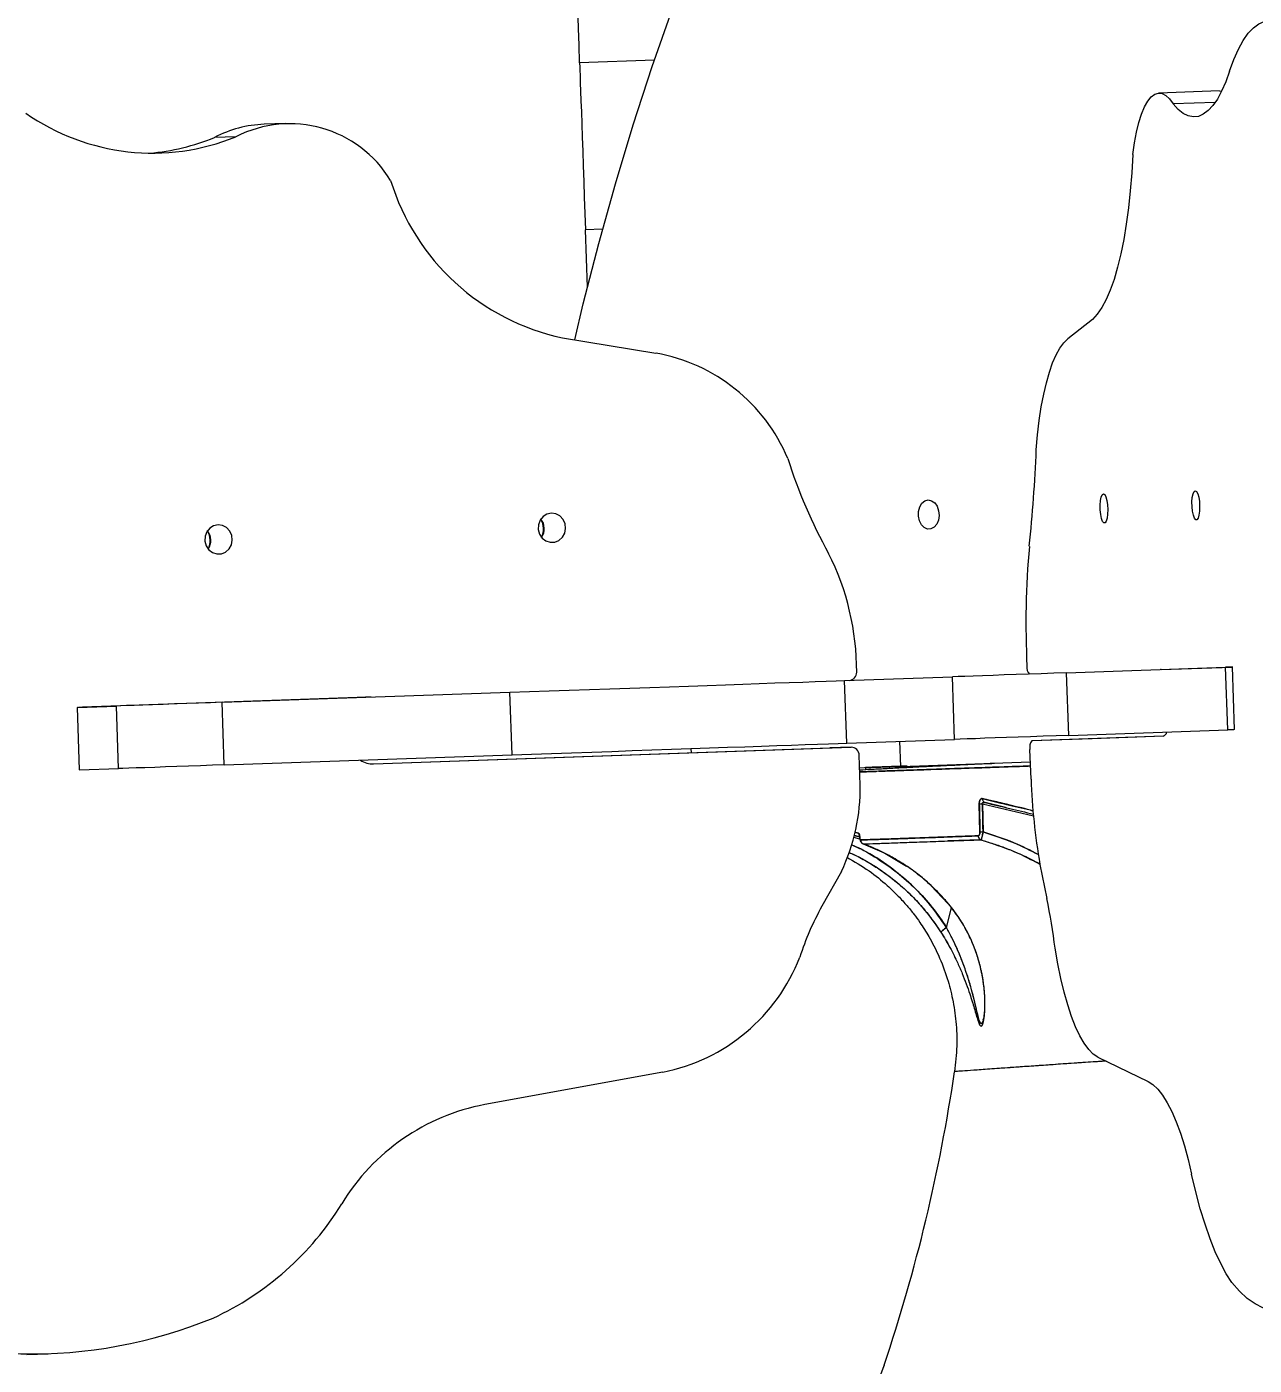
# Model space of a CAD drawing. Header units: millimetres. Extents: x -5713 to 5719, y -6024 to 5481.
# Drawn here: x 1349.4 to 1643.3, y 1299.8 to 1620.3 of the extents above; entities that cross this region are included whole.
import ezdxf

# ---------------------------------------------------------------- set-up
doc = ezdxf.new("R2010")
doc.units = ezdxf.units.MM
for name, color, linetype in [('DIKOM_ОБЪЕКТ', 7, 'Continuous'), ('DIKOM_РАЗМЕР_ЗОНА', 7, 'Continuous'), ('DIKOM_РАЗМЕР_ОБЪЕКТА', 7, 'Continuous')]:
    doc.layers.add(name, color=color, linetype=linetype)
doc.styles.add('style1', font='arial.ttf', dxfattribs={"width": 0.8})
doc.dimstyles.new('1-50', dxfattribs={"dimtxt": 300, "dimasz": 200, "dimexe": 100, "dimexo": 0, "dimgap": 100, "dimtad": 1, "dimdec": 0, "dimtxsty": 'style1', "dimcen": 0, "dimclrd": 7, "dimclre": 7, "dimadec": 1, "dimazin": 2, "dimtfac": 1, "dimtdec": 0, "dimtmove": 1, "dimatfit": 3, "dimfxl": 0, "dimlwd": 25, "dimlwe": 18, "dimarcsym": 0})

# ---------------------------------------------------------------- blocks, each defined once
blk = doc.blocks.new('*D16')
at = {"layer": 'Defpoints', "color": 0, "transparency": 16777216}
for p in [(2713.82, 2377.67), (-3598.04, -60.3), (-3598.04, -5183.86)]:
    blk.add_point(p, dxfattribs=at)
at = {"layer": 'DIKOM_РАЗМЕР_ОБЪЕКТА', "color": 7, "lineweight": 18, "transparency": 16777216}
for p, q in [((2713.82, 2377.67), (2713.82, -5283.86)), ((-3598.04, -60.3), (-3598.04, -5283.86))]:
    blk.add_line(p, q, dxfattribs=at)
at = {"layer": 'DIKOM_РАЗМЕР_ОБЪЕКТА', "color": 7, "lineweight": 25, "transparency": 16777216}
blk.add_line((2513.82, -5183.86), (-3398.04, -5183.86), dxfattribs=at)
at = {"layer": 'DIKOM_РАЗМЕР_ОБЪЕКТА', "color": 7, "transparency": 16777216}
for points in [[(-3398.04, -5150.53), (-3398.04, -5217.2), (-3598.04, -5183.86)], [(2513.82, -5150.53), (2513.82, -5217.2), (2713.82, -5183.86)]]:
    blk.add_solid(points, dxfattribs=at)
at = {"layer": 'DIKOM_РАЗМЕР_ОБЪЕКТА', "color": 0, "transparency": 16777216, "insert": (-444.93, -4930.59), "char_height": 300, "attachment_point": 5, "style": 'style1'}
blk.add_mtext('6300', dxfattribs=at)
blk = doc.blocks.new('*D15')
at = {"layer": 'Defpoints', "color": 0, "transparency": 16777216}
for p in [(-612.28, 3980.94), (4699.87, 3980.94), (684.19, -2271.39)]:
    blk.add_point(p, dxfattribs=at)
at = {"layer": 'DIKOM_РАЗМЕР_ОБЪЕКТА', "color": 7, "lineweight": 18, "transparency": 16777216}
for p, q in [((-612.28, 3980.94), (4799.87, 3980.94)), ((684.19, -2271.39), (4799.87, -2271.39))]:
    blk.add_line(p, q, dxfattribs=at)
at = {"layer": 'DIKOM_РАЗМЕР_ОБЪЕКТА', "color": 7, "lineweight": 25, "transparency": 16777216}
blk.add_line((4699.87, -2071.39), (4699.87, 3780.94), dxfattribs=at)
at = {"layer": 'DIKOM_РАЗМЕР_ОБЪЕКТА', "color": 7, "transparency": 16777216}
for points in [[(4666.54, 3780.94), (4733.21, 3780.94), (4699.87, 3980.94)], [(4666.54, -2071.39), (4733.21, -2071.39), (4699.87, -2271.39)]]:
    blk.add_solid(points, dxfattribs=at)
at = {"layer": 'DIKOM_РАЗМЕР_ОБЪЕКТА', "color": 0, "transparency": 16777216, "insert": (4446.7, 2209.88), "char_height": 300, "attachment_point": 5, "rotation": 90, "style": 'style1'}
blk.add_mtext('6250', dxfattribs=at)
blk = doc.blocks.new('*D13')
at = {"layer": 'Defpoints', "color": 0, "transparency": 16777216}
for p in [(-612.24, 5480.95), (971.69, -4271.39), (5619.37, -4271.39)]:
    blk.add_point(p, dxfattribs=at)
at = {"layer": 'DIKOM_РАЗМЕР_ЗОНА', "color": 7, "lineweight": 18, "transparency": 16777216}
for p, q in [((-612.24, 5480.95), (5719.37, 5480.95)), ((971.69, -4271.39), (5719.37, -4271.39))]:
    blk.add_line(p, q, dxfattribs=at)
at = {"layer": 'DIKOM_РАЗМЕР_ЗОНА', "color": 7, "lineweight": 25, "transparency": 16777216}
blk.add_line((5619.37, 5280.95), (5619.37, -4071.39), dxfattribs=at)
at = {"layer": 'DIKOM_РАЗМЕР_ЗОНА', "color": 7, "transparency": 16777216}
for points in [[(5586.04, 5280.95), (5652.71, 5280.95), (5619.37, 5480.95)], [(5586.04, -4071.39), (5652.71, -4071.39), (5619.37, -4271.39)]]:
    blk.add_solid(points, dxfattribs=at)
at = {"layer": 'DIKOM_РАЗМЕР_ЗОНА', "color": 0, "transparency": 16777216, "insert": (5366.2, 2209.88), "char_height": 300, "attachment_point": 5, "rotation": 90, "style": 'style1'}
blk.add_mtext('9750', dxfattribs=at)

msp = doc.modelspace()

# ---------------------------------------------------------------- linework, layer by layer
at = {"layer": 'DIKOM_ОБЪЕКТ', "color": 7, "linetype": 'Continuous', "lineweight": 15}
for p, q in [((1499.67, 1612.28), (1481.78, 1611.65)), ((1634.99, 1604.96), (1620.51, 1604.45)), ((1634.99, 1604.96), (1635.52, 1604.91)), ((1633.94, 1602.18), (1623.9, 1601.83)), ((1411.35, 1597.15), (1406.23, 1596.97)), ((1399.48, 1593.99), (1394.35, 1593.81)), ((1487.29, 1571.82), (1483.17, 1571.68)), ((1483.65, 1557.97), (1483.17, 1571.68)), ((1604.62, 1550.26), (1598.66, 1545.62)), ((1477.69, 1545.83), (1500.06, 1542.18)), ((1545.23, 1463.77), (1571.04, 1464.67)), ((1571.56, 1449.68), (1571.04, 1464.67)), ((1598.38, 1465.63), (1636.45, 1466.96)), ((1598.9, 1450.64), (1598.38, 1465.63)), ((1621.06, 1466.42), (1638.04, 1467.01)), ((1636.98, 1451.97), (1636.45, 1466.96)), ((1638.63, 1452.03), (1638.11, 1467.02)), ((1545.76, 1448.78), (1545.23, 1463.77)), ((1428.48, 1459.7), (1362.73, 1457.4)), ((1396.15, 1458.57), (1465.1, 1460.98)), ((1396.67, 1443.58), (1396.15, 1458.57)), ((1465.62, 1445.98), (1465.1, 1460.98)), ((1361.42, 1457.35), (1361.94, 1442.36)), ((1361.51, 1457.36), (1370.83, 1457.68)), ((1362.03, 1442.37), (1361.51, 1457.36)), ((1371.36, 1442.69), (1370.83, 1457.68)), ((1598.9, 1450.64), (1636.98, 1451.97)), ((1545.76, 1448.78), (1571.56, 1449.68)), ((1558.7, 1443.23), (1558.49, 1449.23)), ((1621.55, 1450.43), (1590.05, 1449.33)), ((1604.53, 1449.84), (1590.05, 1449.33)), ((1621.56, 1450.43), (1604.53, 1449.84)), ((1396.67, 1443.58), (1465.62, 1445.98)), ((1432.42, 1443.82), (1541.67, 1447.64)), ((1432.44, 1443.83), (1546.79, 1447.82)), ((1508.56, 1446.48), (1508.52, 1447.48)), ((1546.79, 1447.82), (1541.67, 1447.64)), ((1548.95, 1438.74), (1548.74, 1445.87)), ((1589.87, 1440.16), (1589.61, 1447.3)), ((1362.03, 1442.37), (1371.36, 1442.69)), ((1550.23, 1442.94), (1550.26, 1442.39)), ((1557.09, 1443.18), (1558.3, 1443.22)), ((1558.7, 1443.23), (1589.72, 1444.32)), ((1560.22, 1443.29), (1560.13, 1442.9)), ((1560.13, 1442.91), (1560.22, 1443.29)), ((1560.22, 1443.29), (1560.13, 1442.9)), ((1560.13, 1442.91), (1560.22, 1443.29)), ((1560.28, 1443.29), (1560.29, 1442.92)), ((1577.63, 1427.49), (1577.48, 1434.16)), ((1578.2, 1435.52), (1583.75, 1434.2)), ((1578.23, 1434.2), (1578.38, 1427.52)), ((1590.46, 1431.27), (1578.23, 1434.2)), ((1578.57, 1434.6), (1578.57, 1434.62)), ((1578.6, 1434.66), (1578.61, 1434.68)), ((1583.75, 1433.39), (1578.87, 1434.56)), ((1583.75, 1433.39), (1578.87, 1434.56)), ((1578.87, 1434.56), (1583.92, 1433.35)), ((1548.9, 1425.82), (1547.45, 1426.17)), ((1548.86, 1426.34), (1547.47, 1426.68)), ((1547.47, 1426.68), (1548.86, 1426.34)), ((1548.86, 1426.34), (1547.47, 1426.68)), ((1548.83, 1426.35), (1547.57, 1426.65)), ((1548.83, 1426.35), (1547.57, 1426.65)), ((1548.59, 1427.21), (1547.62, 1427.44)), ((1547.62, 1427.44), (1548.59, 1427.21)), ((1548.61, 1427.18), (1548.59, 1427.21)), ((1548.81, 1426.56), (1548.85, 1426.51)), ((1569.88, 1426.33), (1577.22, 1426.59)), ((1578.38, 1427.52), (1578.33, 1427.52)), ((1579.86, 1427), (1578.38, 1427.52)), ((1549.64, 1424.66), (1554.7, 1422.49)), ((1549.65, 1424.69), (1549.71, 1424.65)), ((1554.95, 1422.37), (1549.71, 1424.65)), ((1577.83, 1425.64), (1569.91, 1425.36)), ((1554.88, 1422.41), (1560.06, 1419.31)), ((1554.93, 1422.37), (1554.95, 1422.37)), ((1592.02, 1419.73), (1593.66, 1411.62)), ((1544.45, 1418.07), (1539.8, 1409.74)), ((1565.86, 1414.71), (1570.05, 1410.33)), ((1569.65, 1404.65), (1570.79, 1409.38)), ((1569.58, 1404.76), (1569.67, 1404.6)), ((1578.41, 1382.53), (1578.48, 1382.77)), ((1605.88, 1373.63), (1617.89, 1367.8)), ((1501.67, 1369.99), (1459.07, 1362.25)), ((1349.38, 1302.4), (1354.51, 1302.58))]:
    msp.add_line(p, q, dxfattribs=at)
at = {"layer": 'DIKOM_ОБЪЕКТ', "color": 7, "linetype": 'Continuous', "lineweight": 15, "flags": 128}
for points in [[(1481.78, 1611.65), (1481.77, 1611.83), (1481.75, 1612.35), (1481.72, 1613.22), (1481.68, 1614.44), (1481.63, 1615.98), (1481.56, 1617.84), (1481.49, 1620.01), (1481.4, 1622.47), (1481.3, 1625.21), (1481.2, 1628.2), (1481.09, 1631.43), (1480.97, 1634.87), (1480.84, 1638.5), (1480.71, 1642.29), (1480.57, 1646.21), (1480.43, 1650.25), (1480.29, 1654.36), (1480.14, 1658.53), (1479.99, 1662.71), (1479.85, 1666.89)], [(1480.6, 1545.35), (1482.65, 1553.96), (1486.37, 1568.42), (1490.36, 1582.73), (1494.63, 1596.87), (1499.18, 1610.83), (1503.99, 1624.6), (1509.08, 1638.17), (1514.42, 1651.53)], [(1637.44, 1609.72), (1638.46, 1612.51), (1639.55, 1614.96), (1640.7, 1617.05), (1641.9, 1618.77), (1643.14, 1620.1), (1644.42, 1621.04), (1645.73, 1621.58), (1647.05, 1621.72), (1648.39, 1621.46), (1649.73, 1620.79), (1651.07, 1619.73)], [(1481.78, 1611.65), (1481.78, 1611.46), (1481.8, 1610.88), (1481.84, 1609.93), (1481.88, 1608.61), (1481.94, 1606.93), (1482.01, 1604.92), (1482.09, 1602.58), (1482.19, 1599.94), (1482.29, 1597.04), (1482.4, 1593.89), (1482.52, 1590.52), (1482.64, 1586.98), (1482.77, 1583.28), (1482.9, 1579.48), (1483.04, 1575.6), (1483.17, 1571.68)], [(1637.44, 1609.72), (1636.51, 1607.16), (1635.52, 1604.93), (1634.49, 1603.02), (1633.4, 1601.45), (1632.28, 1600.23), (1631.12, 1599.36), (1629.94, 1598.86), (1628.74, 1598.73), (1627.52, 1598.96), (1626.31, 1599.56), (1625.1, 1600.52), (1623.9, 1601.83)], [(1614.22, 1589.71), (1614.64, 1592.51), (1615.13, 1595.09), (1615.71, 1597.4), (1616.36, 1599.42), (1617.07, 1601.13), (1617.83, 1602.5), (1618.65, 1603.51), (1619.49, 1604.17), (1620.37, 1604.44), (1621.25, 1604.35), (1622.14, 1603.87), (1623.03, 1603.03), (1623.9, 1601.83)], [(1614.22, 1589.71), (1613.98, 1585.31), (1613.64, 1581.05), (1613.2, 1576.95), (1612.68, 1573.05), (1612.06, 1569.36), (1611.37, 1565.92), (1610.6, 1562.74), (1609.75, 1559.84), (1608.83, 1557.25), (1607.86, 1554.99), (1606.82, 1553.06), (1605.74, 1551.48), (1604.62, 1550.26)], [(1591.14, 1519.03), (1591.45, 1522.62), (1591.86, 1526.05), (1592.34, 1529.29), (1592.91, 1532.31), (1593.55, 1535.09), (1594.26, 1537.6), (1595.04, 1539.84), (1595.87, 1541.77), (1596.76, 1543.39), (1597.69, 1544.67), (1598.66, 1545.62)], [(1565.25, 1507.01), (1566.06, 1506.84), (1566.8, 1506.32), (1567.38, 1505.49), (1567.74, 1504.45), (1567.85, 1503.31), (1567.69, 1502.18), (1567.28, 1501.2), (1566.66, 1500.47), (1565.9, 1500.07), (1565.09, 1500.04), (1564.3, 1500.39), (1563.63, 1501.08), (1563.15, 1502.02), (1562.92, 1503.13), (1562.94, 1504.28), (1563.23, 1505.35), (1563.76, 1506.22), (1564.45, 1506.79), (1565.25, 1507.01)], [(1607.22, 1508.46), (1607.52, 1508.29), (1607.8, 1507.75), (1608.03, 1506.91), (1608.19, 1505.86), (1608.25, 1504.71), (1608.22, 1503.59), (1608.09, 1502.62), (1607.88, 1501.91), (1607.61, 1501.52), (1607.31, 1501.51), (1607.02, 1501.88), (1606.76, 1502.57), (1606.56, 1503.53), (1606.45, 1504.65), (1606.43, 1505.79), (1606.52, 1506.85), (1606.69, 1507.71), (1606.93, 1508.26), (1607.22, 1508.46)], [(1629.21, 1509.23), (1629.51, 1509.05), (1629.79, 1508.51), (1630.02, 1507.67), (1630.18, 1506.62), (1630.24, 1505.48), (1630.21, 1504.36), (1630.08, 1503.39), (1629.87, 1502.67), (1629.6, 1502.29), (1629.3, 1502.28), (1629, 1502.64), (1628.74, 1503.34), (1628.55, 1504.3), (1628.44, 1505.41), (1628.42, 1506.56), (1628.5, 1507.62), (1628.68, 1508.47), (1628.92, 1509.03), (1629.21, 1509.23)], [(1475.02, 1503.85), (1473.96, 1503.62), (1473.02, 1503.04), (1472.32, 1502.17), (1471.92, 1501.1), (1471.87, 1499.95), (1472.18, 1498.84), (1472.8, 1497.9), (1473.68, 1497.22), (1474.72, 1496.88), (1475.8, 1496.92), (1476.81, 1497.33), (1477.64, 1498.07), (1478.2, 1499.05), (1478.43, 1500.18), (1478.3, 1501.32), (1477.82, 1502.36), (1477.06, 1503.18), (1476.09, 1503.7), (1475.02, 1503.85)], [(1395.19, 1501.06), (1394.13, 1500.83), (1393.2, 1500.25), (1392.5, 1499.38), (1392.1, 1498.31), (1392.05, 1497.16), (1392.35, 1496.05), (1392.98, 1495.11), (1393.86, 1494.43), (1394.89, 1494.09), (1395.98, 1494.13), (1396.99, 1494.54), (1397.82, 1495.28), (1398.37, 1496.26), (1398.6, 1497.39), (1398.47, 1498.53), (1398, 1499.57), (1397.24, 1500.39), (1396.27, 1500.91), (1395.19, 1501.06)], [(1598.38, 1465.63), (1595.34, 1465.52), (1592.28, 1465.42), (1589.25, 1465.31), (1586.29, 1465.21), (1583.45, 1465.11), (1580.77, 1465.01), (1578.28, 1464.93), (1576.04, 1464.85), (1574.06, 1464.78), (1572.39, 1464.72), (1571.04, 1464.67)], [(1621.06, 1466.42), (1620.87, 1466.41), (1620.85, 1466.41)], [(1638.04, 1467.01), (1638.1, 1467.02), (1638.08, 1467.02), (1637.98, 1467.01), (1637.79, 1467.01), (1637.54, 1467), (1637.22, 1466.99), (1636.85, 1466.97), (1636.45, 1466.96)], [(1465.1, 1460.98), (1469.76, 1461.14), (1474.5, 1461.3), (1479.3, 1461.47), (1484.13, 1461.64), (1488.97, 1461.81), (1493.79, 1461.98), (1498.57, 1462.14), (1503.27, 1462.31), (1507.87, 1462.47), (1512.34, 1462.63), (1516.67, 1462.78), (1520.82, 1462.92), (1524.77, 1463.06), (1528.5, 1463.19), (1531.99, 1463.31), (1535.23, 1463.42), (1538.18, 1463.53), (1540.85, 1463.62), (1543.2, 1463.7), (1545.23, 1463.77)], [(1396.15, 1458.57), (1393.35, 1458.47), (1390.48, 1458.37), (1387.6, 1458.27), (1384.77, 1458.17), (1382.05, 1458.08), (1379.49, 1457.99), (1377.15, 1457.9), (1375.07, 1457.83), (1373.3, 1457.77), (1371.88, 1457.72), (1370.83, 1457.68)], [(1431.88, 1459.82), (1431.86, 1459.81), (1431.27, 1459.79), (1430.48, 1459.77), (1429.54, 1459.73), (1428.48, 1459.7)], [(1361.51, 1457.36), (1361.43, 1457.36), (1361.43, 1457.36), (1361.49, 1457.36), (1361.63, 1457.36), (1361.83, 1457.37), (1362.09, 1457.38), (1362.39, 1457.39), (1362.73, 1457.4)], [(1638.63, 1452.03), (1638.61, 1452.03), (1638.5, 1452.02), (1638.32, 1452.01), (1638.06, 1452.01), (1637.74, 1451.99), (1637.37, 1451.98), (1636.98, 1451.97)], [(1465.62, 1445.98), (1470.28, 1446.15), (1475.02, 1446.31), (1479.82, 1446.48), (1484.66, 1446.65), (1489.5, 1446.82), (1494.32, 1446.99), (1499.09, 1447.15), (1503.79, 1447.32), (1508.39, 1447.48), (1512.86, 1447.63), (1517.19, 1447.79), (1521.34, 1447.93), (1525.29, 1448.07), (1529.02, 1448.2), (1532.52, 1448.32), (1535.75, 1448.43), (1538.71, 1448.54), (1541.37, 1448.63), (1543.72, 1448.71), (1545.76, 1448.78)], [(1598.9, 1450.64), (1595.86, 1450.53), (1592.81, 1450.43), (1589.77, 1450.32), (1586.81, 1450.22), (1583.97, 1450.12), (1581.29, 1450.02), (1578.81, 1449.94), (1576.56, 1449.86), (1574.59, 1449.79), (1572.91, 1449.73), (1571.56, 1449.68)], [(1362.03, 1442.37), (1361.95, 1442.36), (1361.94, 1442.36)], [(1396.67, 1443.58), (1393.87, 1443.48), (1391.01, 1443.38), (1388.13, 1443.28), (1385.3, 1443.18), (1382.57, 1443.08), (1380.01, 1442.99), (1377.67, 1442.91), (1375.59, 1442.84), (1373.82, 1442.78), (1372.4, 1442.73), (1371.36, 1442.69)], [(1548.83, 1442.89), (1550.02, 1442.93), (1554.35, 1443.08), (1558.7, 1443.23)], [(1578.2, 1435.52), (1578.21, 1435.36), (1578.23, 1435.26)], [(1578.5, 1434.77), (1578.6, 1434.69), (1578.65, 1434.65)], [(1578.87, 1434.56), (1578.73, 1434.61), (1578.64, 1434.66)], [(1548.87, 1426.26), (1548.84, 1426.19), (1548.85, 1426.15)], [(1605.88, 1373.63), (1604.77, 1374.35), (1603.68, 1375.45), (1602.61, 1376.92), (1601.56, 1378.73), (1600.55, 1380.88), (1599.58, 1383.34), (1598.67, 1386.11), (1597.81, 1389.15), (1597.02, 1392.44), (1596.3, 1395.96), (1595.66, 1399.67)], [(1617.89, 1367.8), (1619.05, 1367.05), (1620.21, 1365.94), (1621.36, 1364.49), (1622.48, 1362.7), (1623.57, 1360.57), (1624.62, 1358.14), (1625.63, 1355.4), (1626.59, 1352.39), (1627.49, 1349.11), (1628.32, 1345.6)], [(1637.98, 1319.65), (1636.62, 1321.75), (1635.29, 1324.21), (1633.99, 1327.01), (1632.74, 1330.14), (1631.54, 1333.58), (1630.4, 1337.32), (1629.33, 1341.33), (1628.32, 1345.6)], [(1662.99, 1325.76), (1661.4, 1322.82), (1659.76, 1320.25), (1658.07, 1318.05), (1656.34, 1316.23), (1654.57, 1314.8), (1652.78, 1313.76), (1650.95, 1313.12), (1649.11, 1312.87), (1647.26, 1313.02), (1645.4, 1313.56), (1643.53, 1314.5), (1641.67, 1315.83), (1639.82, 1317.55), (1637.98, 1319.65)]]:
    msp.add_lwpolyline(points, dxfattribs=at)
at = {"layer": 'DIKOM_ОБЪЕКТ', "color": 7, "linetype": 'Continuous', "lineweight": 15}
for centre, radius, start, end in [((1379.49, 1642.93), 52.86, 234.9565, 292.2249), ((1407.22, 1569.35), 27.64, 92.0554, 117.7415), ((1412.37, 1568.88), 28.22, 31.1953, 117.1696), ((1374.35, 1642.51), 52.64, 274.8367, 292.3284), ((1489.17, 1599.72), 55.1, 197.1133, 257.9687), ((1492.64, 1500.54), 42.29, 22.8261, 79.8869), ((1648.74, 1553.9), 122.82, 197.5096, 209.0666), ((1225.57, 1533.78), 365.86, 354.0595, 357.6895), ((1468.49, 1500.12), 4.63, 333.4151, 30.5841), ((1469.65, 1500.16), 3.66, 325.243, 38.7562), ((1388.67, 1497.33), 4.63, 333.4152, 30.584), ((1389.82, 1497.37), 3.66, 325.243, 38.7562), ((1485.41, 1465.95), 62.72, 359.8622, 26.803), ((1801, 1477.28), 212.35, 174.9665, 182.7146), ((1546.19, 1465.74), 1.94, 273.7463, 1.6063), ((1591.13, 1466.87), 2.27, 171.0193, 223.0933), ((1591.93, 1447.85), 2.38, 141.72, 193.4314), ((1621.1, 1451.63), 1.28, 290.3534, 352.3609), ((1546.8, 1445.88), 1.94, 359.9321, 90.1493), ((1432.27, 1449.22), 5.4, 236.5684, 271.8525), ((1738.94, 1445.52), 149.17, 182.058, 189.9561), ((1503.45, 1437.81), 45.51, 334.2938, 1.167), ((1578.53, 1423.73), 10.48, 91.637, 95.7406), ((1578.53, 1423.73), 10.48, 91.6371, 95.7403), ((1577.99, 1429.89), 4.29, 93.9738, 96.7295), ((1579.13, 1435.46), 0.927, 175.8657, 254.2277), ((1549.59, 1427.19), 1, 178.867, 219.3828), ((1549, 1426.18), 0.152, 149.7856, 213.17), ((1578.23, 1426.56), 1.01, 178.6451, 246.9523), ((1578.25, 1426.58), 1.03, 179.2456, 236.461), ((1578.46, 1417.04), 10.48, 91.0027, 94.5285), ((1578.51, 1416.32), 11.2, 90.6427, 94.4764), ((1550.07, 1425.58), 1, 179.1555, 248.9276), ((1423.8, 1377.13), 173.32, 7.4718, 11.4766), ((1595.04, 1378.5), 63.45, 150.5132, 162.5472), ((1493.02, 1413.64), 44.5, 281.2037, 338.781), ((1168.94, 1429.62), 407, 341.4054, 351.5946), ((1468.67, 1311.85), 51.31, 100.7793, 148.7102), ((1364.27, 1375.67), 71.05, 294.7263, 328.4534), ((1350.5, 1416.66), 114.13, 245.0551, 292.3989)]:
    msp.add_arc(centre, radius, start, end, dxfattribs=at)
for points, knots in [([(1579.2, 1443.92), (1579.52, 1443.93), (1580.05, 1443.94), (1580.66, 1443.96), (1580.96, 1443.96), (1581.06, 1443.96), (1581.09, 1443.96), (1581.09, 1443.96), (1581.09, 1443.96), (1581.09, 1443.95), (1581.09, 1443.95), (1581.09, 1443.95), (1581.09, 1443.95), (1581.09, 1443.95), (1581.08, 1443.95), (1581.08, 1443.95), (1581.08, 1443.95), (1581.08, 1443.95), (1581.06, 1443.95), (1581.02, 1443.95), (1580.83, 1443.93), (1580.39, 1443.9), (1579.58, 1443.86), (1578.36, 1443.8), (1576.69, 1443.71), (1574.6, 1443.61), (1572.2, 1443.5), (1569.53, 1443.37), (1566.39, 1443.22), (1562.86, 1443.05), (1559.05, 1442.86), (1555.3, 1442.66), (1551.81, 1442.48), (1549.82, 1442.37), (1548.84, 1442.31)], [0, 0, 0, 0, 0.022631, 0.038203, 0.042664, 0.044965, 0.04521, 0.045284, 0.045309, 0.045328, 0.045335, 0.045341, 0.045346, 0.045352, 0.045359, 0.045371, 0.045388, 0.045452, 0.045547, 0.046249, 0.047464, 0.057367, 0.075108, 0.100371, 0.14017, 0.189809, 0.248761, 0.316513, 0.392565, 0.498071, 0.614345, 0.739696, 0.873038, 1, 1, 1, 1]), ([(1589.75, 1443.32), (1588.6, 1443.28), (1584.74, 1443.15), (1578.91, 1442.94), (1572.31, 1442.71), (1566.76, 1442.52), (1562.07, 1442.35), (1559.06, 1442.25), (1557.19, 1442.18), (1556.28, 1442.15), (1555.4, 1442.12), (1554.55, 1442.09), (1553.73, 1442.06), (1551.66, 1441.99), (1550.15, 1441.94), (1548.86, 1441.89)], [0, 0, 0, 0, 0.060805, 0.203611, 0.3408, 0.472374, 0.583514, 0.690304, 0.717555, 0.744508, 0.771162, 0.797518, 0.823576, 0.849335, 1, 1, 1, 1]), ([(1551.51, 1442.98), (1551.3, 1442.98), (1550.78, 1442.96), (1550.35, 1442.94), (1550.17, 1442.94), (1550.35, 1442.94), (1550.78, 1442.96), (1551.3, 1442.98), (1551.51, 1442.98)], [0, 0, 0, 0, 0.125424, 0.318158, 0.5, 0.681842, 0.874576, 1, 1, 1, 1]), ([(1559.96, 1443.28), (1557.81, 1443.2), (1554.14, 1443.08), (1551.41, 1442.98), (1550.28, 1442.94)], [0, 0, 0, 0, 0.585977, 1, 1, 1, 1]), ([(1560.22, 1443.29), (1559.09, 1443.25), (1557.35, 1443.19), (1555.26, 1443.12), (1553.82, 1443.07), (1552.65, 1443.02), (1551.56, 1442.99), (1551.01, 1442.97), (1551.56, 1442.99), (1552.65, 1443.02), (1553.82, 1443.07), (1555.26, 1443.12), (1556.6, 1443.16), (1557.5, 1443.19), (1557.81, 1443.2)], [0, 0, 0, 0, 0.131191, 0.201813, 0.273934, 0.346055, 0.416677, 0.547868, 0.679059, 0.749681, 0.821802, 0.893923, 0.964546, 1, 1, 1, 1]), ([(1553.41, 1442.05), (1554.42, 1442.09), (1557.1, 1442.18), (1562.45, 1442.37), (1569.26, 1442.61), (1576.96, 1442.87), (1583.78, 1443.11), (1588.32, 1443.27), (1589.75, 1443.32)], [0, 0, 0, 0, 0.120818, 0.318734, 0.516585, 0.713328, 0.909389, 1, 1, 1, 1]), ([(1560.22, 1443.29), (1559.61, 1443.27), (1558.35, 1443.22), (1557.16, 1443.18), (1556.54, 1443.16)], [0, 0, 0, 0, 0.485461, 1, 1, 1, 1]), ([(1556.54, 1443.16), (1557.15, 1443.18), (1557.81, 1443.2), (1558.5, 1443.23), (1558.55, 1443.23)], [0, 0, 0, 0, 0.928429, 1, 1, 1, 1]), ([(1548.86, 1441.89), (1549.56, 1441.92), (1550.7, 1441.96), (1552.23, 1442.01), (1552.82, 1442.03)], [0, 0, 0, 0, 0.619811, 1, 1, 1, 1]), ([(1550.42, 1441.95), (1550.19, 1441.94), (1549.58, 1441.92), (1549.14, 1441.9), (1548.86, 1441.89)], [0, 0, 0, 0, 0.374822, 1, 1, 1, 1]), ([(1578.2, 1435.52), (1578.1, 1435.53), (1577.9, 1435.53), (1577.65, 1435.22), (1577.49, 1434.72), (1577.49, 1434.34), (1577.48, 1434.16)], [0, 0, 0, 0, 0.281404, 0.56142, 0.780752, 1, 1, 1, 1]), ([(1577.48, 1434.16), (1577.48, 1434.26), (1577.48, 1434.47), (1577.52, 1434.77), (1577.59, 1435.04), (1577.72, 1435.32), (1577.93, 1435.54), (1578.11, 1435.53), (1578.2, 1435.52)], [0, 0, 0, 0, 0.12624, 0.250112, 0.373542, 0.500467, 0.749763, 1, 1, 1, 1]), ([(1577.57, 1430.82), (1577.57, 1430.95), (1577.55, 1432.07), (1577.51, 1433.18), (1577.48, 1434.16)], [0, 0, 0, 0, 0.121268, 1, 1, 1, 1]), ([(1577.48, 1434.16), (1577.52, 1432.91), (1577.58, 1430.69), (1577.62, 1428.47), (1577.63, 1427.49)], [0, 0, 0, 0, 0.559999, 1, 1, 1, 1]), ([(1578.23, 1434.2), (1578.22, 1434.23), (1578.2, 1434.28), (1578.19, 1434.35), (1578.19, 1434.42), (1578.22, 1434.49), (1578.3, 1434.56), (1578.51, 1434.63), (1578.72, 1434.59), (1578.87, 1434.56)], [0, 0, 0, 0, 0.071046, 0.133589, 0.191796, 0.250763, 0.360153, 0.501067, 1, 1, 1, 1]), ([(1578.23, 1434.2), (1578.22, 1434.23), (1578.2, 1434.28), (1578.19, 1434.35), (1578.19, 1434.43), (1578.24, 1434.51), (1578.33, 1434.57), (1578.53, 1434.63), (1578.72, 1434.59), (1578.87, 1434.56)], [0, 0, 0, 0, 0.070959, 0.134766, 0.194682, 0.288421, 0.398131, 0.527572, 1, 1, 1, 1]), ([(1583.75, 1434.2), (1583.25, 1434.32), (1581.33, 1434.78), (1579.53, 1435.21), (1578.2, 1435.52)], [0, 0, 0, 0, 0.261462, 1, 1, 1, 1]), ([(1590.37, 1432.61), (1589.45, 1432.83), (1585.11, 1433.87), (1581.25, 1434.8), (1578.2, 1435.52)], [0, 0, 0, 0, 0.211639, 1, 1, 1, 1]), ([(1578.2, 1435.52), (1579.89, 1435.12), (1583.35, 1434.29), (1587.45, 1433.31), (1589.91, 1432.73), (1590.37, 1432.61)], [0, 0, 0, 0, 0.436595, 0.894525, 1, 1, 1, 1]), ([(1578.38, 1427.52), (1578.36, 1428.77), (1578.33, 1431), (1578.26, 1433.22), (1578.23, 1434.2)], [0, 0, 0, 0, 0.559999, 1, 1, 1, 1]), ([(1578.87, 1434.56), (1580.8, 1434.1), (1584.49, 1433.22), (1588.53, 1432.25), (1590.45, 1431.78)], [0, 0, 0, 0, 0.523576, 1, 1, 1, 1]), ([(1548.87, 1426.26), (1548.85, 1426.4), (1548.82, 1426.69), (1548.73, 1427.08), (1548.64, 1427.16), (1548.59, 1427.21)], [0, 0, 0, 0, 0.280977, 0.561592, 1, 1, 1, 1]), ([(1548.59, 1427.21), (1548.62, 1427.19), (1548.68, 1427.15), (1548.76, 1426.94), (1548.83, 1426.65), (1548.85, 1426.39), (1548.87, 1426.26)], [0, 0, 0, 0, 0.249458, 0.499262, 0.749227, 1, 1, 1, 1]), ([(1548.86, 1426.5), (1548.85, 1426.5), (1548.84, 1426.52), (1548.83, 1426.51), (1548.82, 1426.45), (1548.83, 1426.34), (1548.84, 1426.22), (1548.85, 1426.15)], [0, 0, 0, 0, 0.036385, 0.242302, 0.468695, 0.71949, 1, 1, 1, 1]), ([(1548.85, 1426.15), (1548.87, 1426), (1548.9, 1425.68), (1549.05, 1425.27), (1549.21, 1424.98), (1549.35, 1424.88), (1549.37, 1424.87)], [0, 0, 0, 0, 0.317575, 0.630661, 0.942676, 1, 1, 1, 1]), ([(1549.07, 1425.6), (1549.04, 1425.61), (1548.99, 1425.63), (1548.91, 1425.85), (1548.88, 1426.1), (1548.87, 1426.26)], [0, 0, 0, 0, 0.280659, 0.561278, 1, 1, 1, 1]), ([(1548.87, 1426.26), (1548.87, 1426.17), (1548.89, 1425.98), (1548.94, 1425.77), (1549, 1425.63), (1549.05, 1425.61), (1549.07, 1425.6)], [0, 0, 0, 0, 0.250872, 0.500832, 0.750182, 1, 1, 1, 1]), ([(1577.22, 1426.59), (1574.98, 1426.51), (1570.51, 1426.35), (1564.56, 1426.14), (1558.88, 1425.94), (1553.57, 1425.76), (1550.57, 1425.65), (1549.07, 1425.6)], [0, 0, 0, 0, 0.187019, 0.373555, 0.559897, 0.779649, 1, 1, 1, 1]), ([(1549.07, 1425.6), (1550.16, 1425.64), (1552.36, 1425.71), (1556.34, 1425.85), (1560.76, 1426.01), (1565.69, 1426.18), (1571.07, 1426.37), (1575.14, 1426.52), (1577.22, 1426.59)], [0, 0, 0, 0, 0.162233, 0.328899, 0.5, 0.65999, 0.826657, 1, 1, 1, 1]), ([(1577.22, 1426.59), (1575.11, 1426.52), (1572.54, 1426.42), (1570.28, 1426.35), (1569.88, 1426.33)], [0, 0, 0, 0, 0.821813, 1, 1, 1, 1]), ([(1577.63, 1427.49), (1577.63, 1427.35), (1577.62, 1427.07), (1577.5, 1426.77), (1577.36, 1426.62), (1577.27, 1426.6), (1577.22, 1426.59)], [0, 0, 0, 0, 0.278382, 0.557273, 0.778508, 1, 1, 1, 1]), ([(1577.22, 1426.59), (1577.27, 1426.6), (1577.38, 1426.62), (1577.49, 1426.78), (1577.57, 1426.96), (1577.61, 1427.12), (1577.63, 1427.3), (1577.63, 1427.43), (1577.63, 1427.49)], [0, 0, 0, 0, 0.250028, 0.499637, 0.625557, 0.74963, 0.873294, 1, 1, 1, 1]), ([(1577.83, 1425.64), (1577.88, 1425.69), (1577.98, 1425.79), (1578.14, 1426.27), (1578.29, 1426.88), (1578.35, 1427.31), (1578.38, 1427.52)], [0, 0, 0, 0, 0.264843, 0.545473, 0.773874, 1, 1, 1, 1]), ([(1578.38, 1427.52), (1578.35, 1427.29), (1578.28, 1426.81), (1578.13, 1426.21), (1577.97, 1425.78), (1577.88, 1425.69), (1577.83, 1425.64)], [0, 0, 0, 0, 0.249872, 0.499559, 0.749373, 1, 1, 1, 1]), ([(1578.38, 1427.52), (1580.9, 1426.72), (1585.47, 1425.27), (1589.74, 1423.08), (1591.66, 1422.09)], [0, 0, 0, 0, 0.549614, 1, 1, 1, 1]), ([(1591.66, 1422.09), (1589.72, 1423.09), (1585.45, 1425.28), (1580.88, 1426.73), (1578.38, 1427.52)], [0, 0, 0, 0, 0.453913, 1, 1, 1, 1]), ([(1569.65, 1404.65), (1568.39, 1406.48), (1565.89, 1410.13), (1561.3, 1414.96), (1555.89, 1419.41), (1551.04, 1422.63), (1547.76, 1424.01), (1546.86, 1424.39)], [0, 0, 0, 0, 0.216734, 0.432558, 0.650127, 0.904556, 1, 1, 1, 1]), ([(1546.89, 1424.47), (1547.21, 1424.34), (1549.34, 1423.46), (1553.03, 1421.27), (1557.88, 1417.89), (1562.3, 1413.94), (1566.31, 1409.56), (1568.54, 1406.28), (1569.65, 1404.65)], [0, 0, 0, 0, 0.033599, 0.226869, 0.419777, 0.613396, 0.806941, 1, 1, 1, 1]), ([(1549.71, 1424.65), (1550.7, 1424.68), (1552.74, 1424.76), (1556.41, 1424.89), (1560.69, 1425.04), (1565.67, 1425.21), (1571.33, 1425.41), (1575.64, 1425.56), (1577.83, 1425.64)], [0, 0, 0, 0, 0.148913, 0.304999, 0.468511, 0.639545, 0.816758, 1, 1, 1, 1]), ([(1554.95, 1422.37), (1554.09, 1422.79), (1552.81, 1423.41), (1551.49, 1423.96), (1551.04, 1424.14), (1551, 1424.15), (1550.89, 1424.2), (1550.45, 1424.37), (1550.04, 1424.53), (1549.71, 1424.65)], [0, 0, 0, 0, 0.500173, 0.750055, 0.750631, 0.755173, 0.767792, 0.815489, 1, 1, 1, 1]), ([(1577.83, 1425.64), (1580.57, 1424.78), (1585.47, 1423.25), (1590.01, 1420.84), (1592.01, 1419.78)], [0, 0, 0, 0, 0.558183, 1, 1, 1, 1]), ([(1577.83, 1425.64), (1578.84, 1425.34), (1580.87, 1424.74), (1583.83, 1423.67), (1587.04, 1422.35), (1589.81, 1421.07), (1591.58, 1420.1), (1592.15, 1419.78)], [0, 0, 0, 0, 0.203132, 0.409593, 0.609933, 0.874375, 1, 1, 1, 1]), ([(1545.76, 1421.48), (1547.56, 1420.43), (1550.98, 1418.44), (1555.01, 1415.17), (1557.99, 1412.31), (1560.09, 1409.99), (1561.8, 1407.88), (1563.57, 1405.44), (1565.62, 1402.21), (1567.91, 1397.75), (1569.81, 1392.75), (1571.2, 1387.42), (1572, 1382.01), (1572.24, 1376.16), (1571.8, 1372.17), (1571.57, 1370.13)], [0, 0, 0, 0, 0.102199, 0.193908, 0.253448, 0.304581, 0.347041, 0.386367, 0.452417, 0.534404, 0.631725, 0.714111, 0.803688, 0.899414, 1, 1, 1, 1]), ([(1546.19, 1422.63), (1546.78, 1422.38), (1549.31, 1421.33), (1553.48, 1418.76), (1558.86, 1414.72), (1563.97, 1409.7), (1566.84, 1405.58), (1568.28, 1403.53)], [0, 0, 0, 0, 0.064517, 0.278548, 0.494301, 0.746989, 1, 1, 1, 1]), ([(1546.21, 1422.67), (1546.83, 1422.39), (1548.57, 1421.61), (1551.23, 1420.11), (1554.18, 1418.21), (1557.22, 1415.95), (1560.23, 1413.35), (1563.23, 1410.27), (1565.92, 1407.05), (1567.51, 1404.67), (1568.28, 1403.53)], [0, 0, 0, 0, 0.068882, 0.194031, 0.309563, 0.424934, 0.577527, 0.711363, 0.860843, 1, 1, 1, 1]), ([(1570.17, 1410.24), (1568.95, 1411.61), (1566.51, 1414.33), (1562.6, 1417.61), (1558.74, 1420.31), (1556.21, 1421.68), (1554.95, 1422.37)], [0, 0, 0, 0, 0.279685, 0.55854, 0.779321, 1, 1, 1, 1]), ([(1570.17, 1410.24), (1569.46, 1411.06), (1568.03, 1412.69), (1565.68, 1414.98), (1562.79, 1417.44), (1559.25, 1420.01), (1556.4, 1421.57), (1554.95, 1422.37)], [0, 0, 0, 0, 0.16451, 0.332073, 0.502235, 0.745355, 1, 1, 1, 1]), ([(1568.28, 1403.53), (1569.03, 1402.29), (1570.52, 1399.84), (1572.16, 1396.51), (1573.43, 1393.61), (1574.38, 1391.16), (1575.16, 1388.93), (1575.77, 1386.99), (1576.28, 1385.26), (1576.73, 1383.7), (1577.09, 1382.52), (1577.36, 1381.79), (1577.63, 1381.2), (1577.9, 1380.97), (1578.15, 1381.18), (1578.31, 1381.52), (1578.46, 1382.02), (1578.64, 1382.91), (1578.8, 1384.41), (1578.86, 1386.54), (1578.76, 1389.2), (1578.39, 1392.36), (1577.69, 1395.6), (1576.82, 1398.46), (1575.9, 1400.89), (1574.59, 1403.73), (1572.79, 1406.9), (1571.02, 1409.15), (1570.17, 1410.24)], [0, 0, 0, 0, 0.062721, 0.124995, 0.166497, 0.208577, 0.249817, 0.282237, 0.312029, 0.345846, 0.374777, 0.391223, 0.406312, 0.437617, 0.452887, 0.469108, 0.484148, 0.500614, 0.540388, 0.583068, 0.62568, 0.688115, 0.750575, 0.79369, 0.835184, 0.875168, 0.93973, 1, 1, 1, 1]), ([(1577.46, 1381.62), (1577.5, 1381.54), (1577.68, 1381.08), (1577.99, 1380.93), (1578.35, 1381.52), (1578.69, 1383.08), (1578.89, 1385.64), (1578.79, 1389.02), (1578.36, 1392.54), (1577.57, 1396.12), (1576.4, 1399.74), (1574.81, 1403.34), (1572.79, 1406.9), (1571.04, 1409.13), (1570.17, 1410.24)], [0, 0, 0, 0, 0.013026, 0.066838, 0.120785, 0.173726, 0.278497, 0.383019, 0.486511, 0.589167, 0.692061, 0.79499, 0.897168, 1, 1, 1, 1]), ([(1568.28, 1403.53), (1568.31, 1403.57), (1568.36, 1403.67), (1568.66, 1403.94), (1569.11, 1404.28), (1569.47, 1404.52), (1569.65, 1404.64)], [0, 0, 0, 0, 0.242773, 0.499819, 0.756963, 1, 1, 1, 1]), ([(1569.65, 1404.64), (1569.47, 1404.52), (1569.11, 1404.28), (1568.66, 1403.94), (1568.36, 1403.67), (1568.31, 1403.57), (1568.28, 1403.53)], [0, 0, 0, 0, 0.242887, 0.499976, 0.757078, 1, 1, 1, 1]), ([(1569.65, 1404.64), (1569.65, 1404.64), (1569.65, 1404.64), (1569.65, 1404.65), (1569.65, 1404.65), (1569.65, 1404.65)], [0, 0, 0, 0, 0.219418, 0.452948, 1, 1, 1, 1]), ([(1569.65, 1404.64), (1569.65, 1404.64), (1569.65, 1404.64), (1569.65, 1404.65), (1569.65, 1404.65), (1569.65, 1404.65)], [0, 0, 0, 0, 0.211584, 0.443028, 1, 1, 1, 1]), ([(1578.33, 1382.19), (1578.29, 1382.08), (1578.2, 1381.82), (1578.04, 1381.63), (1577.88, 1381.65), (1577.75, 1381.8), (1577.63, 1382.03), (1577.47, 1382.45), (1577.19, 1383.41), (1576.8, 1385.06), (1576.27, 1387.34), (1575.74, 1389.41), (1575.24, 1391.14), (1574.78, 1392.68), (1574.25, 1394.28), (1573.69, 1395.84), (1573, 1397.63), (1572.12, 1399.72), (1570.95, 1402.22), (1570.08, 1403.84), (1569.65, 1404.64)], [0, 0, 0, 0, 0.024722, 0.057144, 0.090519, 0.107594, 0.125211, 0.157215, 0.193117, 0.281601, 0.371859, 0.462323, 0.514696, 0.563431, 0.630502, 0.687812, 0.73128, 0.823485, 0.912017, 1, 1, 1, 1]), ([(1578.49, 1382.89), (1578.45, 1382.66), (1578.32, 1382.02), (1578.02, 1381.49), (1577.64, 1381.88), (1577.28, 1383.05), (1576.86, 1384.8), (1576.33, 1387.09), (1575.46, 1390.49), (1574.15, 1394.72), (1572.21, 1399.72), (1570.5, 1403), (1569.65, 1404.64)], [0, 0, 0, 0, 0.036356, 0.098552, 0.160587, 0.224313, 0.289084, 0.387532, 0.485926, 0.657822, 0.829077, 1, 1, 1, 1]), ([(1568.28, 1403.53), (1569.05, 1402.31), (1569.82, 1401.09), (1570.45, 1399.84), (1570.45, 1399.84)], [0, 0, 0, 0, 0.993197, 1, 1, 1, 1]), ([(1607.87, 1372.66), (1607.51, 1372.63), (1604.37, 1372.43), (1599.22, 1372.08), (1592.26, 1371.6), (1586.15, 1371.18), (1580.91, 1370.81), (1576.83, 1370.51), (1573.84, 1370.3), (1572.11, 1370.17), (1571.4, 1370.12), (1571.59, 1370.13), (1571.6, 1370.13)], [0, 0, 0, 0, 0.014639, 0.127113, 0.240251, 0.366076, 0.491184, 0.615963, 0.740795, 0.866064, 0.992145, 1, 1, 1, 1]), ([(1607.87, 1372.66), (1606.2, 1372.55), (1602.54, 1372.3), (1597.56, 1371.97), (1592.65, 1371.63), (1588.26, 1371.32), (1584.32, 1371.05), (1582.16, 1370.89), (1581.09, 1370.82)], [0, 0, 0, 0, 0.14431, 0.317309, 0.482656, 0.660265, 0.832886, 1, 1, 1, 1]), ([(1554.69, 1299.84), (1553.86, 1297.65), (1552.26, 1293.47), (1549, 1287.99), (1545.85, 1283.83), (1543.06, 1280.79), (1540.8, 1278.63), (1538.74, 1276.88), (1536.34, 1275.04), (1533.16, 1272.91), (1528.75, 1270.51), (1523.8, 1268.48), (1518.5, 1266.96), (1513.11, 1266.03), (1507.39, 1265.64), (1503.52, 1265.97), (1501.6, 1266.14)], [0, 0, 0, 0, 0.103419, 0.197316, 0.279787, 0.333326, 0.379297, 0.417455, 0.452869, 0.512357, 0.586184, 0.673823, 0.748025, 0.828721, 0.914978, 1, 1, 1, 1])]:
    msp.add_open_spline(points, degree=3, knots=knots, dxfattribs=at)

# ---------------------------------------------------------------- dimensions: what is measured, and where the dimension line sits
at = {"layer": 'DIKOM_РАЗМЕР_ЗОНА'}
dim = msp.add_linear_dim(base=(5619.37, -4271.39), p1=(-612.24, 5480.95), p2=(971.69, -4271.39), angle=90, text='9750', dimstyle='1-50', override={"dimscale": 1, "dimtix": 0, "dimtofl": 1, "dimtmove": 1, "dimatfit": 3}, dxfattribs=at)
dim.commit()
dim.dimension.update_dxf_attribs({"geometry": '*D13', "text_midpoint": (5619.37, 2209.88), "dimtype": 160})
at = {"layer": 'DIKOM_РАЗМЕР_ОБЪЕКТА'}
dim = msp.add_linear_dim(base=(4699.87, 3980.94), p1=(684.19, -2271.39), p2=(-612.28, 3980.94), angle=90, text='6250', dimstyle='1-50', override={"dimscale": 1, "dimtix": 0, "dimtofl": 1, "dimtmove": 1, "dimatfit": 3}, dxfattribs=at)
dim.commit()
dim.dimension.update_dxf_attribs({"geometry": '*D15', "text_midpoint": (4699.87, 2209.88), "dimtype": 160})
dim = msp.add_linear_dim(base=(-3598.04, -5183.86), p1=(2713.82, 2377.67), p2=(-3598.04, -60.3), text='6300', dimstyle='1-50', override={"dimscale": 1, "dimtix": 0, "dimtofl": 1, "dimtmove": 1, "dimatfit": 3}, dxfattribs=at)
dim.commit()
dim.dimension.update_dxf_attribs({"geometry": '*D16', "text_midpoint": (-444.93, -5183.86), "dimtype": 160})

doc.saveas('drawing.dxf')
